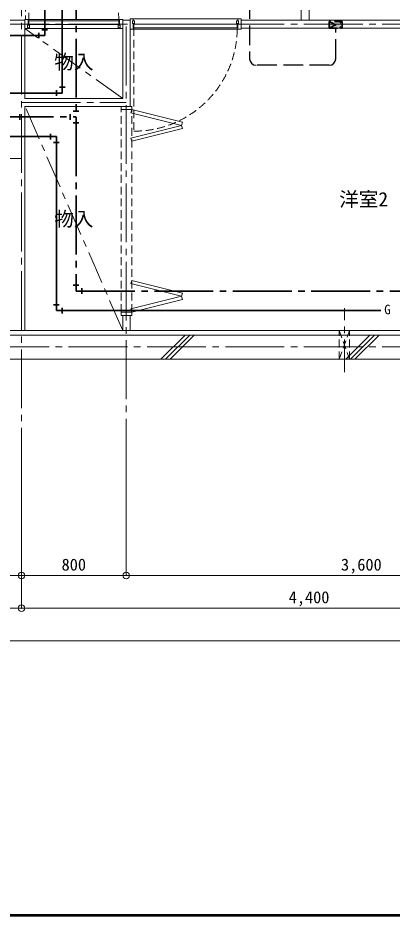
# Model space of a CAD drawing. Units: millimetres at full size, sheet at 1:50; details may follow other scales. Extents: x -9674 to 9699, y -6794 to 6791.
# Drawn here: x 1870 to 4732, y -6794 to 78 of the extents above; entities that cross this region are included whole.
import ezdxf
from ezdxf.enums import TextEntityAlignment as Align

# ---------------------------------------------------------------- set-up
doc = ezdxf.new("R2010")
doc.units = ezdxf.units.MM
doc.header["$LTSCALE"] = 50
doc.header["$PDMODE"] = 32
doc.header["$PDSIZE"] = 50
for name, pattern in [('CHAIN1', [8, 5, -1, 1, -1]), ('CHAIN2', [12, 9, -1, 1, -1]), ('DASHED1', [1.8, 1.2, -0.6]), ('DASHED3', [4, 3, -1])]:
    doc.linetypes.add(name, pattern=pattern)
for name, color, linetype, lineweight in [('0-0_図面枠', 7, 'Continuous', 9), ('1-0_芯', 134, 'CHAIN2', 9), ('1-1_躯体', 134, 'Continuous', 9), ('1-2_間仕切', 134, 'Continuous', 9), ('1-3_建具', 134, 'Continuous', 9), ('1-5_設備', 134, 'Continuous', 9), ('1-7_その他', 134, 'DASHED1', 9), ('1-8_ハッチ', 134, 'Continuous', 9), ('1-B_寸法', 134, 'Continuous', 9), ('1-C_梁', 134, 'DASHED1', 9), ('2-2', 5, 'DASHED3', 25), ('2-3_建具', 4, 'Continuous', 35), ('2-9_金物', 1, 'CHAIN2', 35), ('2-A_文字', 6, 'Continuous', 35)]:
    doc.layers.add(name, color=color, linetype=linetype, lineweight=lineweight)
doc.layers.add('1-A_文字', color=134, linetype='Continuous')
doc.styles.add('ＭＳ ゴシック', font='')
doc.styles.get('ＭＳ ゴシック').set_extended_font_data('MS Gothic')

msp = doc.modelspace()

# ---------------------------------------------------------------- linework, layer by layer
at = {"layer": '0-0_図面枠'}
for p, q in [((-9673.92, -6793.93), (9698.92, -6793.93)), ((-9672.16, -6792.16), (9697.16, -6792.16)), ((-9670.4, -6790.4), (9695.4, -6790.4)), ((9693.64, -6788.64), (-9668.64, -6788.64)), ((-9666.87, -6786.88), (9691.87, -6786.88)), ((-9665.11, -6785.11), (9690.11, -6785.11)), ((-9663.35, -6783.35), (9688.35, -6783.35))]:
    msp.add_line(p, q, dxfattribs=at)
at = {"layer": '1-0_芯'}
for p, q in [((1897.5, 4741.87), (1897.5, -3438.13)), ((-8542.5, 31.87), (8067.5, 31.87)), ((2697.5, -3438.13), (2697.5, 31.87)), ((1897.5, -568.13), (2697.5, -568.13)), ((-2.5, -998.13), (1897.5, -998.13)), ((-8542.5, -2438.13), (8067.5, -2438.13))]:
    msp.add_line(p, q, dxfattribs=at)
at = {"layer": '1-1_躯体'}
for p, q in [((5707.5, -2348.13), (-6742.5, -2348.13)), ((6207.5, -2533.13), (-7392.5, -2533.13))]:
    msp.add_line(p, q, dxfattribs=at)
at = {"layer": '1-2_間仕切'}
for p, q in [((1923.5, 61.87), (97.5, 61.87)), ((2727.5, 61.87), (2671.5, 61.87)), ((2727.5, 0.87), (2727.5, -598.13)), ((5102.5, 61.87), (3577.5, 61.87)), ((5102.5, 0.87), (3577.5, 0.87)), ((1923.5, -3.13), (1923.5, -538.13)), ((1923.5, -598.13), (2671.5, -598.13)), ((1923.5, -598.13), (1923.5, -2313.13)), ((2671.5, -2313.13), (2671.5, -2198.13)), ((2727.5, -2198.13), (2727.5, -2313.13))]:
    msp.add_line(p, q, dxfattribs=at)
msp.add_lwpolyline([(1923.5, -538.13), (2671.5, -538.13), (2671.5, 1.87)], dxfattribs=at)
at = {"layer": '1-3_建具', "linetype": 'DASHED1'}
for p, q in [((1953.5, 56.87), (1953.5, 744.87)), ((2757.5, 1.87), (2757.5, -788.13)), ((2660, -2173.13), (2660, -623.13)), ((2740, -2173.13), (2740, -623.13))]:
    msp.add_line(p, q, dxfattribs=at)
at = {"layer": '1-3_建具'}
for p, q in [((2727.5, -8.13), (2727.5, 71.87)), ((2727.5, 71.87), (2752.5, 71.87)), ((2752.5, 56.87), (2752.5, 71.87)), ((3552.5, 71.87), (2752.5, 71.87)), ((3552.5, 71.87), (3577.5, 71.87)), ((3552.5, 56.87), (3552.5, 71.87)), ((1948.5, 66.87), (1923.5, 66.87)), ((1943.5, 21.87), (1943.5, 1.87)), ((1943.5, 21.87), (1958.5, 21.87)), ((1943.5, 1.87), (1958.5, 1.87)), ((1948.5, 21.87), (1948.5, 66.87)), ((2646.5, 66.87), (1948.5, 66.87)), ((1948.5, -3.13), (1948.5, 1.87)), ((1953.5, 56.87), (1953.5, 26.87)), ((1953.5, 56.87), (2641.5, 56.87)), ((2641.5, 26.87), (1953.5, 26.87)), ((1958.5, 21.87), (1958.5, 1.87)), ((2636.5, 21.87), (2636.5, 1.87)), ((2651.5, 21.87), (2636.5, 21.87)), ((2651.5, 1.87), (2636.5, 1.87)), ((2641.5, 56.87), (2641.5, 26.87)), ((2646.5, 66.87), (2671.5, 66.87)), ((2646.5, 21.87), (2646.5, 66.87)), ((2646.5, -3.13), (2646.5, 1.87)), ((2651.5, 21.87), (2651.5, 1.87)), ((2762.5, 56.87), (2747.5, 56.87)), ((2747.5, 56.87), (2747.5, 36.87)), ((2747.5, 36.87), (2762.5, 36.87)), ((2757.5, 31.87), (2757.5, 1.87)), ((3547.5, 31.87), (2757.5, 31.87)), ((2757.5, 1.87), (3547.5, 1.87)), ((2762.5, 36.87), (2762.5, 56.87)), ((3542.5, 36.87), (3542.5, 56.87)), ((3557.5, 56.87), (3542.5, 56.87)), ((3557.5, 36.87), (3542.5, 36.87)), ((3547.5, 1.87), (3547.5, 31.87)), ((3552.5, 36.87), (3552.5, -8.13)), ((3557.5, 36.87), (3557.5, 56.87)), ((1948.5, -3.13), (2646.5, -3.13)), ((2727.5, -8.13), (2752.5, -8.13)), ((2660, -598.13), (2660, -623.13)), ((2740, -598.13), (2660, -598.13)), ((2740, -598.13), (2740, -623.13)), ((2740, -623.13), (2660, -623.13)), ((2733.94, -647.38), (2740, -623.13)), ((2733.94, -841.41), (3121.99, -744.4)), ((3121.99, -744.4), (3128.06, -768.65)), ((3128.06, -768.65), (2740, -865.67)), ((2733.94, -841.41), (2740, -865.67)), ((2733.94, -1954.85), (2740, -1930.6)), ((2733.94, -1954.85), (3121.99, -2051.86)), ((3128.06, -2027.61), (2740, -1930.6)), ((3121.99, -2051.86), (3128.06, -2027.61)), ((2740, -2198.13), (2660, -2198.13)), ((2733.94, -2148.88), (2740, -2173.13)), ((2740, -2173.13), (2740, -2198.13))]:
    msp.add_line(p, q, dxfattribs=at)
for points in [[(3552.5, -8.13), (3577.5, -8.13), (3577.5, 71.87)], [(1948.5, -3.13), (1923.5, -3.13), (1923.5, 66.87)], [(2646.5, -3.13), (2671.5, -3.13), (2671.5, 66.87)], [(2752.5, 36.87), (2752.5, -8.13), (3552.5, -8.13)], [(2733.94, -647.38), (3121.99, -744.4), (3128.06, -720.15), (2740, -623.13)], [(2733.94, -2148.88), (3121.99, -2051.86), (3128.06, -2076.12), (2740, -2173.13)], [(2740, -2173.13), (2660, -2173.13), (2660, -2198.13)]]:
    msp.add_lwpolyline(points, dxfattribs=at)
at = {"layer": '1-3_建具', "linetype": 'DASHED1'}
for centre, radius, start, end in [((1953.5, 56.87), 688, 0, 90), ((2757.5, 1.87), 790, 270, 0)]:
    msp.add_arc(centre, radius, start, end, dxfattribs=at)
at = {"layer": '1-5_設備'}
for p, q in [((4037.5, 1521.87), (4037.5, 61.87)), ((4097.5, 1521.87), (4097.5, 61.87))]:
    msp.add_line(p, q, dxfattribs=at)
at = {"layer": '1-7_その他', "linetype": 'CHAIN1'}
for p, q in [((2671.5, -538.13), (1923.5, -3.13)), ((2671.5, -2313.13), (1923.5, -598.13)), ((4367.5, -2633.13), (4367.5, -2143.13))]:
    msp.add_line(p, q, dxfattribs=at)
at = {"layer": '1-7_その他'}
for p, q in [((4327.5, -2533.13), (4327.5, -2313.13)), ((4327.5, -2533.13), (4407.5, -2313.13)), ((4327.5, -2313.13), (4407.5, -2533.13)), ((4407.5, -2533.13), (4407.5, -2313.13))]:
    msp.add_line(p, q, dxfattribs=at)
at = {"layer": '1-8_ハッチ'}
for p, q in [((5672.5, -2313.13), (-6707.5, -2313.13)), ((2963.37, -2533.13), (3148.37, -2348.13)), ((2998.72, -2533.13), (3183.72, -2348.13)), ((3034.08, -2533.13), (3219.08, -2348.13)), ((4377.58, -2533.13), (4562.58, -2348.13)), ((4412.94, -2533.13), (4597.94, -2348.13)), ((4448.29, -2533.13), (4633.29, -2348.13))]:
    msp.add_line(p, q, dxfattribs=at)
at = {"layer": '1-B_寸法'}
for p, q in [((1897.5, -3438.13), (1897.5, -4438.13)), ((2697.5, -3438.13), (2697.5, -4188.13)), ((-2.5, -4188.13), (1897.5, -4188.13)), ((1897.5, -4188.13), (2697.5, -4188.13)), ((2697.5, -4188.13), (6297.5, -4188.13)), ((-2602.5, -4438.13), (1897.5, -4438.13)), ((1897.5, -4438.13), (6297.5, -4438.13)), ((-6802.5, -4688.13), (6297.5, -4688.13))]:
    msp.add_line(p, q, dxfattribs=at)
for p in [(1897.5, -4188.13), (2697.5, -4188.13), (1897.5, -4438.13)]:
    msp.add_point(p, dxfattribs=at)
at = {"layer": '1-C_梁'}
msp.add_line((1927.5, 906.87), (1927.5, 66.87), dxfattribs=at)
at = {"layer": '2-2'}
for p, q in [((3642.09, 1020.32), (3642.09, -233.41)), ((4301.35, -233.41), (4301.35, 0.87)), ((4251.35, -283.41), (3692.09, -283.41))]:
    msp.add_line(p, q, dxfattribs=at)
at = {"layer": '2-2', "color": 4, "linetype": 'DASHED1', "lineweight": 35}
for p, q in [((4251.35, 0.87), (4351.35, 50.87)), ((4251.35, 50.87), (4351.35, 0.87)), ((4351.35, 50.87), (4251.35, 50.87)), ((4251.35, 50.87), (4251.35, 0.87)), ((4251.35, 0.87), (4351.35, 0.87)), ((4351.35, 50.87), (4351.35, 0.87))]:
    msp.add_line(p, q, dxfattribs=at)
at = {"layer": '2-2', "linetype": 'Continuous'}
for centre, start, end in [((3692.09, -233.41), 180, 270), ((4251.35, -233.41), 270, 0)]:
    msp.add_arc(centre, 50, start, end, dxfattribs=at)
at = {"layer": '2-2', "color": 150}
msp.add_solid([(4251.35, 50.87), (4351.35, 50.87), (4251.35, 0.87), (4351.35, 0.87)], dxfattribs=at)
at = {"layer": '2-3_建具'}
for p, q in [((2074.31, -56.05), (2074.31, 393.74)), ((2074.31, -56.05), (1433.02, -56.05)), ((2030.02, -77.65), (2030.02, -34.45)), ((2095.91, -11.75), (2052.71, -11.75)), ((2119.78, -807.69), (2119.78, -850.89)), ((785.3, -829.29), (2164.08, -829.29)), ((2142.48, -873.59), (2185.68, -873.59)), ((2164.08, -829.29), (2164.08, -2161.25)), ((2142.48, -2116.96), (2185.68, -2116.96)), ((2164.08, -2161.25), (4646.95, -2161.25)), ((2208.37, -2182.85), (2208.37, -2139.65))]:
    msp.add_line(p, q, dxfattribs=at)
at = {"layer": '2-9_金物'}
for p, q in [((2314.08, 1118.76), (2314.08, -2011.25)), ((-707.43, -679.29), (2314.08, -679.29)), ((1884.48, -657.69), (1884.48, -700.89)), ((2269.78, -657.69), (2269.78, -700.89)), ((2292.48, -635), (2335.68, -635)), ((2292.48, -723.59), (2335.68, -723.59)), ((2292.48, -1966.96), (2335.68, -1966.96)), ((2358.37, -2032.85), (2358.37, -1989.65)), ((2314.08, -2011.25), (6504.78, -2011.25))]:
    msp.add_line(p, q, dxfattribs=at)
at = {"layer": '2-A_文字'}
for p, q in [((2208.97, -496.28), (2208.97, 441.08)), ((2164.68, -517.88), (2164.68, -474.68)), ((2230.57, -451.98), (2187.37, -451.98)), ((2208.97, -496.28), (1386.05, -496.28))]:
    msp.add_line(p, q, dxfattribs=at)

# ---------------------------------------------------------------- texts
at = {"layer": '1-A_文字', "style": 'ＭＳ ゴシック'}
for s, p in [('物入', (2147.5, -345.63)), ('洋室2', (4327.47, -1397.41)), ('物入', (2147.5, -1548.13))]:
    msp.add_text(s, height=110, dxfattribs=at).set_placement(p, align=Align.BOTTOM_LEFT)
at = {"layer": '1-B_寸法', "style": 'ＭＳ ゴシック'}
for s, p in [('800', (2203.75, -4178.13)), ('3,600', (4341.25, -4178.13)), ('4,400', (3941.25, -4428.13))]:
    msp.add_text(s, height=91.64, dxfattribs=at).set_placement(p, align=Align.BOTTOM_LEFT)
at = {"layer": '2-3_建具', "color": 7, "style": 'ＭＳ ゴシック'}
msp.add_text('G', height=73.31, dxfattribs=at).set_placement((4671.95, -2211.25), align=Align.BOTTOM_LEFT)

doc.saveas('drawing.dxf')
